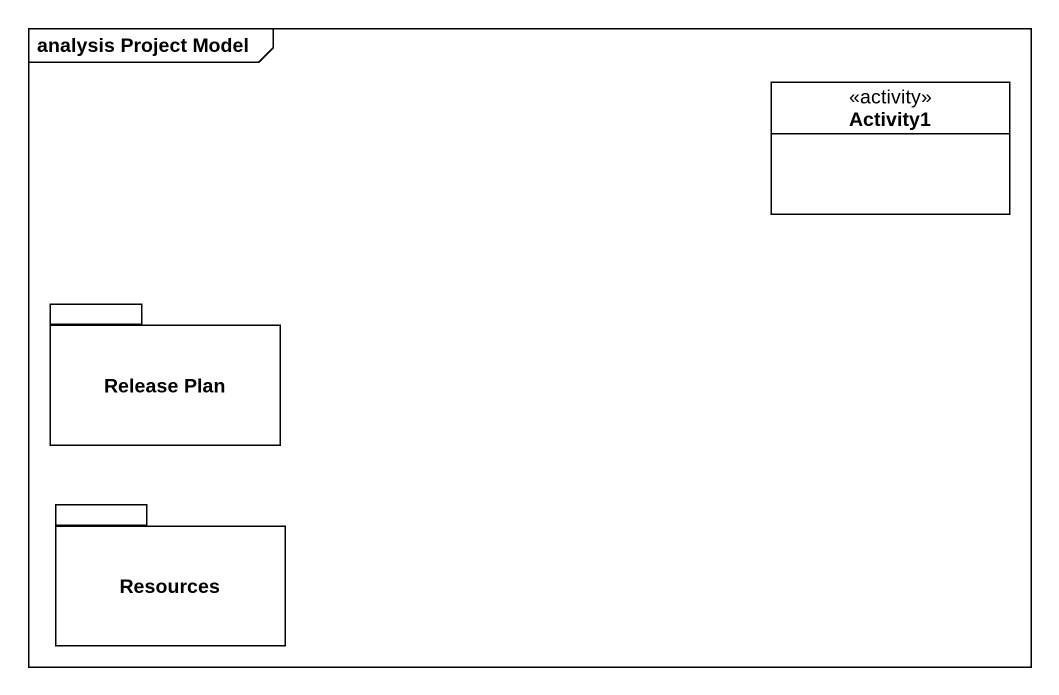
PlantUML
@startuml
mainframe analysis Project Model
hide circle
hide empty members
class Activity1 <<activity>>
package "Release Plan" as Release_Plan {
}
package Resources {
}
@enduml
